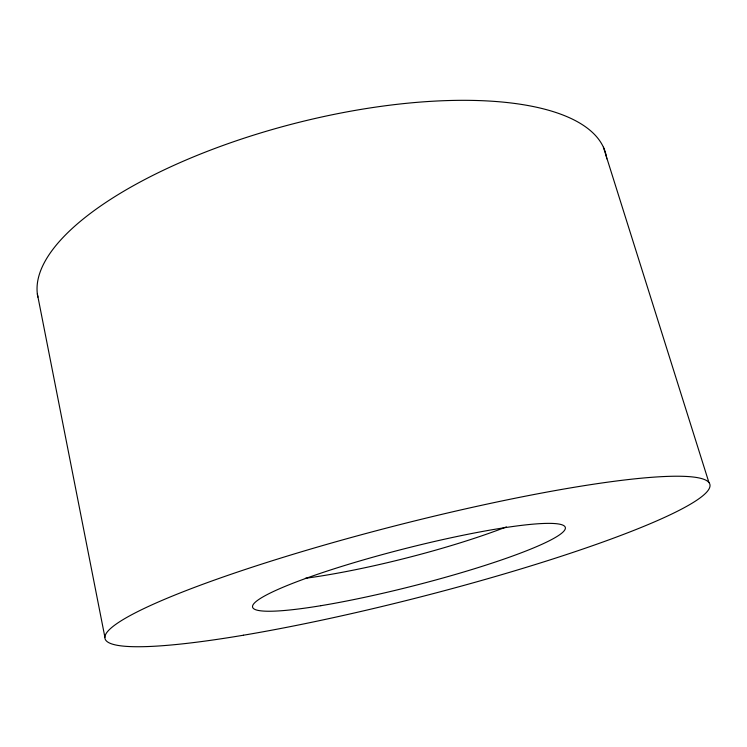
<?xml version="1.0" encoding="UTF-8"?>
<svg xmlns="http://www.w3.org/2000/svg" width="747" height="747" viewBox="0 0 747 747"><rect width="100%" height="100%" fill="white"/><g stroke="black" fill="none" stroke-linecap="round" stroke-linejoin="round"><path stroke-width="1.12" d="M603.417 147.206L708.94 482.553M37.35 293.87L104.925 637.35M37.901 297.138A292.861 106.447 -14.3 0 1 304.384 121.005A292.861 106.447 -14.3 0 1 606.732 158.822M506.391 526.896A160.428 22.671 -14.3 0 1 305.364 578.29M243.466 635.211A312.069 37.574 -14.3 0 0 709.65 487.558A312.069 37.574 -14.3 0 0 269.303 561.669A312.069 37.574 -14.3 0 0 243.466 635.211M320.865 605.696A161.352 19.086 -14.3 0 0 564.947 529.604A161.352 19.086 -14.3 0 0 341.062 566.618A161.352 19.086 -14.3 0 0 320.865 605.696"/></g></svg>
